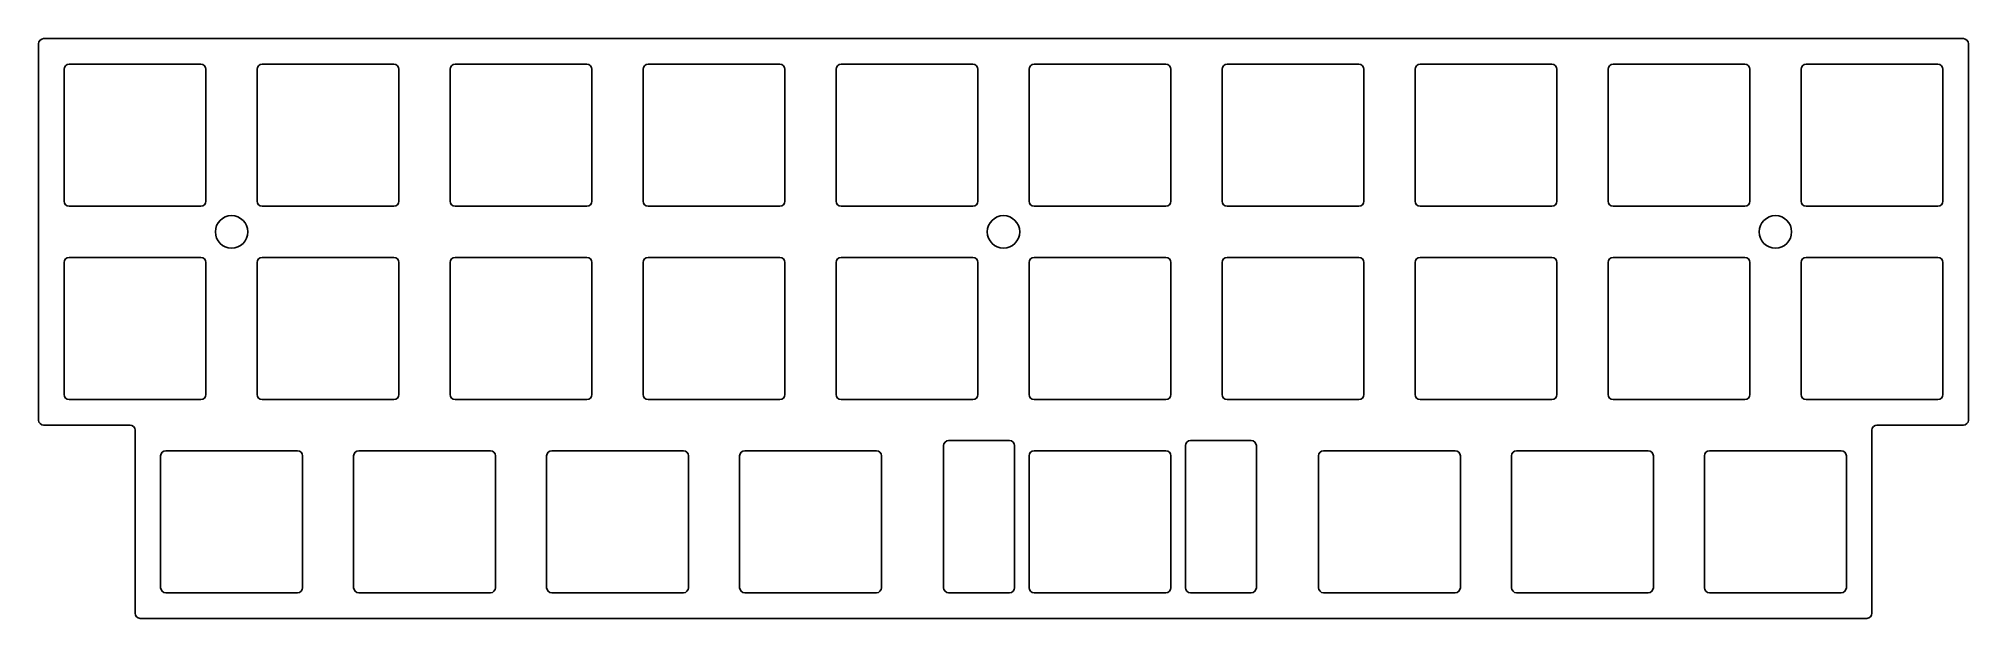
# Model space of a CAD drawing. Extents: x -95 to 95, y -29 to 29.
import ezdxf

# ---------------------------------------------------------------- set-up
doc = ezdxf.new("R2010")
doc.units = 0
doc.header["$MEASUREMENT"] = 0
doc.layers.add('VISIBLE', color=7, linetype='CONTINUOUS')

msp = doc.modelspace()

# ---------------------------------------------------------------- linework, layer by layer
at = {"layer": 'VISIBLE'}
for p, q in [((94.75, 28.575), (-94.75, 28.575)), ((-95.25, 28.075), (-95.25, -9.025)), ((95.25, -9.025), (95.25, 28.075)), ((-92.725, 25.55), (-92.725, 12.55)), ((-79.225, 26.05), (-92.225, 26.05)), ((-78.725, 12.55), (-78.725, 25.55)), ((-73.675, 25.55), (-73.675, 12.55)), ((-60.175, 26.05), (-73.175, 26.05)), ((-59.675, 12.55), (-59.675, 25.55)), ((-54.625, 25.55), (-54.625, 12.55)), ((-41.125, 26.05), (-54.125, 26.05)), ((-40.625, 12.55), (-40.625, 25.55)), ((-35.575, 25.55), (-35.575, 12.55)), ((-22.075, 26.05), (-35.075, 26.05)), ((-21.575, 12.55), (-21.575, 25.55)), ((-16.525, 25.55), (-16.525, 12.55)), ((-3.025, 26.05), (-16.025, 26.05)), ((-2.525, 12.55), (-2.525, 25.55)), ((2.525, 25.55), (2.525, 12.55)), ((16.025, 26.05), (3.025, 26.05)), ((16.525, 12.55), (16.525, 25.55)), ((21.575, 25.55), (21.575, 12.55)), ((35.075, 26.05), (22.075, 26.05)), ((35.575, 12.55), (35.575, 25.55)), ((40.625, 25.55), (40.625, 12.55)), ((54.125, 26.05), (41.125, 26.05)), ((54.625, 12.55), (54.625, 25.55)), ((59.675, 25.55), (59.675, 12.55)), ((73.175, 26.05), (60.175, 26.05)), ((73.675, 12.55), (73.675, 25.55)), ((78.725, 25.55), (78.725, 12.55)), ((92.225, 26.05), (79.225, 26.05)), ((92.725, 12.55), (92.725, 25.55)), ((-92.225, 12.05), (-79.225, 12.05)), ((-73.175, 12.05), (-60.175, 12.05)), ((-54.125, 12.05), (-41.125, 12.05)), ((-35.075, 12.05), (-22.075, 12.05)), ((-16.025, 12.05), (-3.025, 12.05)), ((3.025, 12.05), (16.025, 12.05)), ((22.075, 12.05), (35.075, 12.05)), ((41.125, 12.05), (54.125, 12.05)), ((60.175, 12.05), (73.175, 12.05)), ((79.225, 12.05), (92.225, 12.05)), ((-92.725, 6.5), (-92.725, -6.5)), ((-79.225, 7), (-92.225, 7)), ((-78.725, -6.5), (-78.725, 6.5)), ((-73.675, 6.5), (-73.675, -6.5)), ((-60.175, 7), (-73.175, 7)), ((-59.675, -6.5), (-59.675, 6.5)), ((-54.625, 6.5), (-54.625, -6.5)), ((-41.125, 7), (-54.125, 7)), ((-40.625, -6.5), (-40.625, 6.5)), ((-35.575, 6.5), (-35.575, -6.5)), ((-22.075, 7), (-35.075, 7)), ((-21.575, -6.5), (-21.575, 6.5)), ((-16.525, 6.5), (-16.525, -6.5)), ((-3.025, 7), (-16.025, 7)), ((-2.525, -6.5), (-2.525, 6.5)), ((2.525, 6.5), (2.525, -6.5)), ((16.025, 7), (3.025, 7)), ((16.525, -6.5), (16.525, 6.5)), ((21.575, 6.5), (21.575, -6.5)), ((35.075, 7), (22.075, 7)), ((35.575, -6.5), (35.575, 6.5)), ((40.625, 6.5), (40.625, -6.5)), ((54.125, 7), (41.125, 7)), ((54.625, -6.5), (54.625, 6.5)), ((59.675, 6.5), (59.675, -6.5)), ((73.175, 7), (60.175, 7)), ((73.675, -6.5), (73.675, 6.5)), ((78.725, 6.5), (78.725, -6.5)), ((92.225, 7), (79.225, 7)), ((92.725, -6.5), (92.725, 6.5)), ((-92.225, -7), (-79.225, -7)), ((-73.175, -7), (-60.175, -7)), ((-54.125, -7), (-41.125, -7)), ((-35.075, -7), (-22.075, -7)), ((-16.025, -7), (-3.025, -7)), ((3.025, -7), (16.025, -7)), ((22.075, -7), (35.075, -7)), ((41.125, -7), (54.125, -7)), ((60.175, -7), (73.175, -7)), ((79.225, -7), (92.225, -7)), ((-94.75, -9.525), (-86.225, -9.525)), ((86.225, -9.525), (94.75, -9.525)), ((-85.725, -10.025), (-85.725, -28.075)), ((0.587, -11.05), (-5.413, -11.05)), ((24.463, -11.05), (18.463, -11.05)), ((85.725, -28.075), (85.725, -10.025)), ((-83.2, -12.55), (-83.2, -25.55)), ((-69.7, -12.05), (-82.7, -12.05)), ((-69.2, -25.55), (-69.2, -12.55)), ((-64.15, -12.55), (-64.15, -25.55)), ((-50.65, -12.05), (-63.65, -12.05)), ((-50.15, -25.55), (-50.15, -12.55)), ((-45.1, -12.55), (-45.1, -25.55)), ((-31.6, -12.05), (-44.6, -12.05)), ((-31.1, -25.55), (-31.1, -12.55)), ((-26.05, -12.55), (-26.05, -25.55)), ((-12.55, -12.05), (-25.55, -12.05)), ((-12.05, -25.55), (-12.05, -12.55)), ((-5.913, -11.55), (-5.913, -25.55)), ((1.087, -25.55), (1.087, -11.55)), ((2.525, -12.55), (2.525, -25.55)), ((16.025, -12.05), (3.025, -12.05)), ((16.525, -12.55), (16.525, -25.55)), ((17.963, -11.55), (17.963, -25.55)), ((24.963, -11.55), (24.963, -25.55)), ((31.1, -12.55), (31.1, -25.55)), ((44.6, -12.05), (31.6, -12.05)), ((45.1, -25.55), (45.1, -12.55)), ((50.15, -12.55), (50.15, -25.55)), ((63.65, -12.05), (50.65, -12.05)), ((64.15, -25.55), (64.15, -12.55)), ((69.2, -12.55), (69.2, -25.55)), ((82.7, -12.05), (69.7, -12.05)), ((83.2, -25.55), (83.2, -12.55)), ((-82.7, -26.05), (-69.7, -26.05)), ((-63.65, -26.05), (-50.65, -26.05)), ((-44.6, -26.05), (-31.6, -26.05)), ((-25.55, -26.05), (-12.55, -26.05)), ((-5.413, -26.05), (0.587, -26.05)), ((3.025, -26.05), (16.025, -26.05)), ((18.463, -26.05), (24.463, -26.05)), ((31.6, -26.05), (44.6, -26.05)), ((50.65, -26.05), (63.65, -26.05)), ((69.7, -26.05), (82.7, -26.05)), ((-85.225, -28.575), (85.225, -28.575))]:
    msp.add_line(p, q, dxfattribs=at)
for centre in [(-76.2, 9.525), (0, 9.525), (76.2, 9.525)]:
    msp.add_circle(centre, 1.6, dxfattribs=at)
for centre, start, end in [((-94.75, 28.075), 90, 180), ((94.75, 28.075), 0, 90), ((-92.225, 25.55), 90, 180), ((-79.225, 25.55), 0, 90), ((-73.175, 25.55), 90, 180), ((-60.175, 25.55), 0, 90), ((-54.125, 25.55), 90, 180), ((-41.125, 25.55), 0, 90), ((-35.075, 25.55), 90, 180), ((-22.075, 25.55), 0, 90), ((-16.025, 25.55), 90, 180), ((-3.025, 25.55), 0, 90), ((3.025, 25.55), 90, 180), ((16.025, 25.55), 0, 90), ((22.075, 25.55), 90, 180), ((35.075, 25.55), 0, 90), ((41.125, 25.55), 90, 180), ((54.125, 25.55), 0, 90), ((60.175, 25.55), 90, 180), ((73.175, 25.55), 0, 90), ((79.225, 25.55), 90, 180), ((92.225, 25.55), 0, 90), ((-92.225, 12.55), 180, 270), ((-79.225, 12.55), 270, 0), ((-73.175, 12.55), 180, 270), ((-60.175, 12.55), 270, 0), ((-54.125, 12.55), 180, 270), ((-41.125, 12.55), 270, 0), ((-35.075, 12.55), 180, 270), ((-22.075, 12.55), 270, 0), ((-16.025, 12.55), 180, 270), ((-3.025, 12.55), 270, 0), ((3.025, 12.55), 180, 270), ((16.025, 12.55), 270, 0), ((22.075, 12.55), 180, 270), ((35.075, 12.55), 270, 0), ((41.125, 12.55), 180, 270), ((54.125, 12.55), 270, 0), ((60.175, 12.55), 180, 270), ((73.175, 12.55), 270, 0), ((79.225, 12.55), 180, 270), ((92.225, 12.55), 270, 0), ((-92.225, 6.5), 90, 180), ((-79.225, 6.5), 0, 90), ((-73.175, 6.5), 90, 180), ((-60.175, 6.5), 0, 90), ((-54.125, 6.5), 90, 180), ((-41.125, 6.5), 0, 90), ((-35.075, 6.5), 90, 180), ((-22.075, 6.5), 0, 90), ((-16.025, 6.5), 90, 180), ((-3.025, 6.5), 0, 90), ((3.025, 6.5), 90, 180), ((16.025, 6.5), 0, 90), ((22.075, 6.5), 90, 180), ((35.075, 6.5), 0, 90), ((41.125, 6.5), 90, 180), ((54.125, 6.5), 0, 90), ((60.175, 6.5), 90, 180), ((73.175, 6.5), 0, 90), ((79.225, 6.5), 90, 180), ((92.225, 6.5), 0, 90), ((-92.225, -6.5), 180, 270), ((-79.225, -6.5), 270, 0), ((-73.175, -6.5), 180, 270), ((-60.175, -6.5), 270, 0), ((-54.125, -6.5), 180, 270), ((-41.125, -6.5), 270, 0), ((-35.075, -6.5), 180, 270), ((-22.075, -6.5), 270, 0), ((-16.025, -6.5), 180, 270), ((-3.025, -6.5), 270, 0), ((3.025, -6.5), 180, 270), ((16.025, -6.5), 270, 0), ((22.075, -6.5), 180, 270), ((35.075, -6.5), 270, 0), ((41.125, -6.5), 180, 270), ((54.125, -6.5), 270, 0), ((60.175, -6.5), 180, 270), ((73.175, -6.5), 270, 0), ((79.225, -6.5), 180, 270), ((92.225, -6.5), 270, 0), ((-94.75, -9.025), 180, 270), ((-86.225, -10.025), 0, 90), ((86.225, -10.025), 90, 180), ((94.75, -9.025), 270, 0), ((-5.413, -11.55), 90, 180), ((0.587, -11.55), 0, 90), ((18.463, -11.55), 90, 180), ((24.463, -11.55), 0, 90), ((-82.7, -12.55), 90, 180), ((-69.7, -12.55), 0, 90), ((-63.65, -12.55), 90, 180), ((-50.65, -12.55), 0, 90), ((-44.6, -12.55), 90, 180), ((-31.6, -12.55), 0, 90), ((-25.55, -12.55), 90, 180), ((-12.55, -12.55), 0, 90), ((3.025, -12.55), 90, 180), ((16.025, -12.55), 0, 90), ((31.6, -12.55), 90, 180), ((44.6, -12.55), 0, 90), ((50.65, -12.55), 90, 180), ((63.65, -12.55), 0, 90), ((69.7, -12.55), 90, 180), ((82.7, -12.55), 0, 90), ((-82.7, -25.55), 180, 270), ((-69.7, -25.55), 270, 0), ((-63.65, -25.55), 180, 270), ((-50.65, -25.55), 270, 0), ((-44.6, -25.55), 180, 270), ((-31.6, -25.55), 270, 0), ((-25.55, -25.55), 180, 270), ((-12.55, -25.55), 270, 0), ((-5.413, -25.55), 180, 270), ((0.587, -25.55), 270, 0), ((3.025, -25.55), 180, 270), ((16.025, -25.55), 270, 0), ((18.463, -25.55), 180, 270), ((24.463, -25.55), 270, 0), ((31.6, -25.55), 180, 270), ((44.6, -25.55), 270, 0), ((50.65, -25.55), 180, 270), ((63.65, -25.55), 270, 0), ((69.7, -25.55), 180, 270), ((82.7, -25.55), 270, 0), ((-85.225, -28.075), 180, 270), ((85.225, -28.075), 270, 0)]:
    msp.add_arc(centre, 0.5, start, end, dxfattribs=at)

doc.saveas('drawing.dxf')
